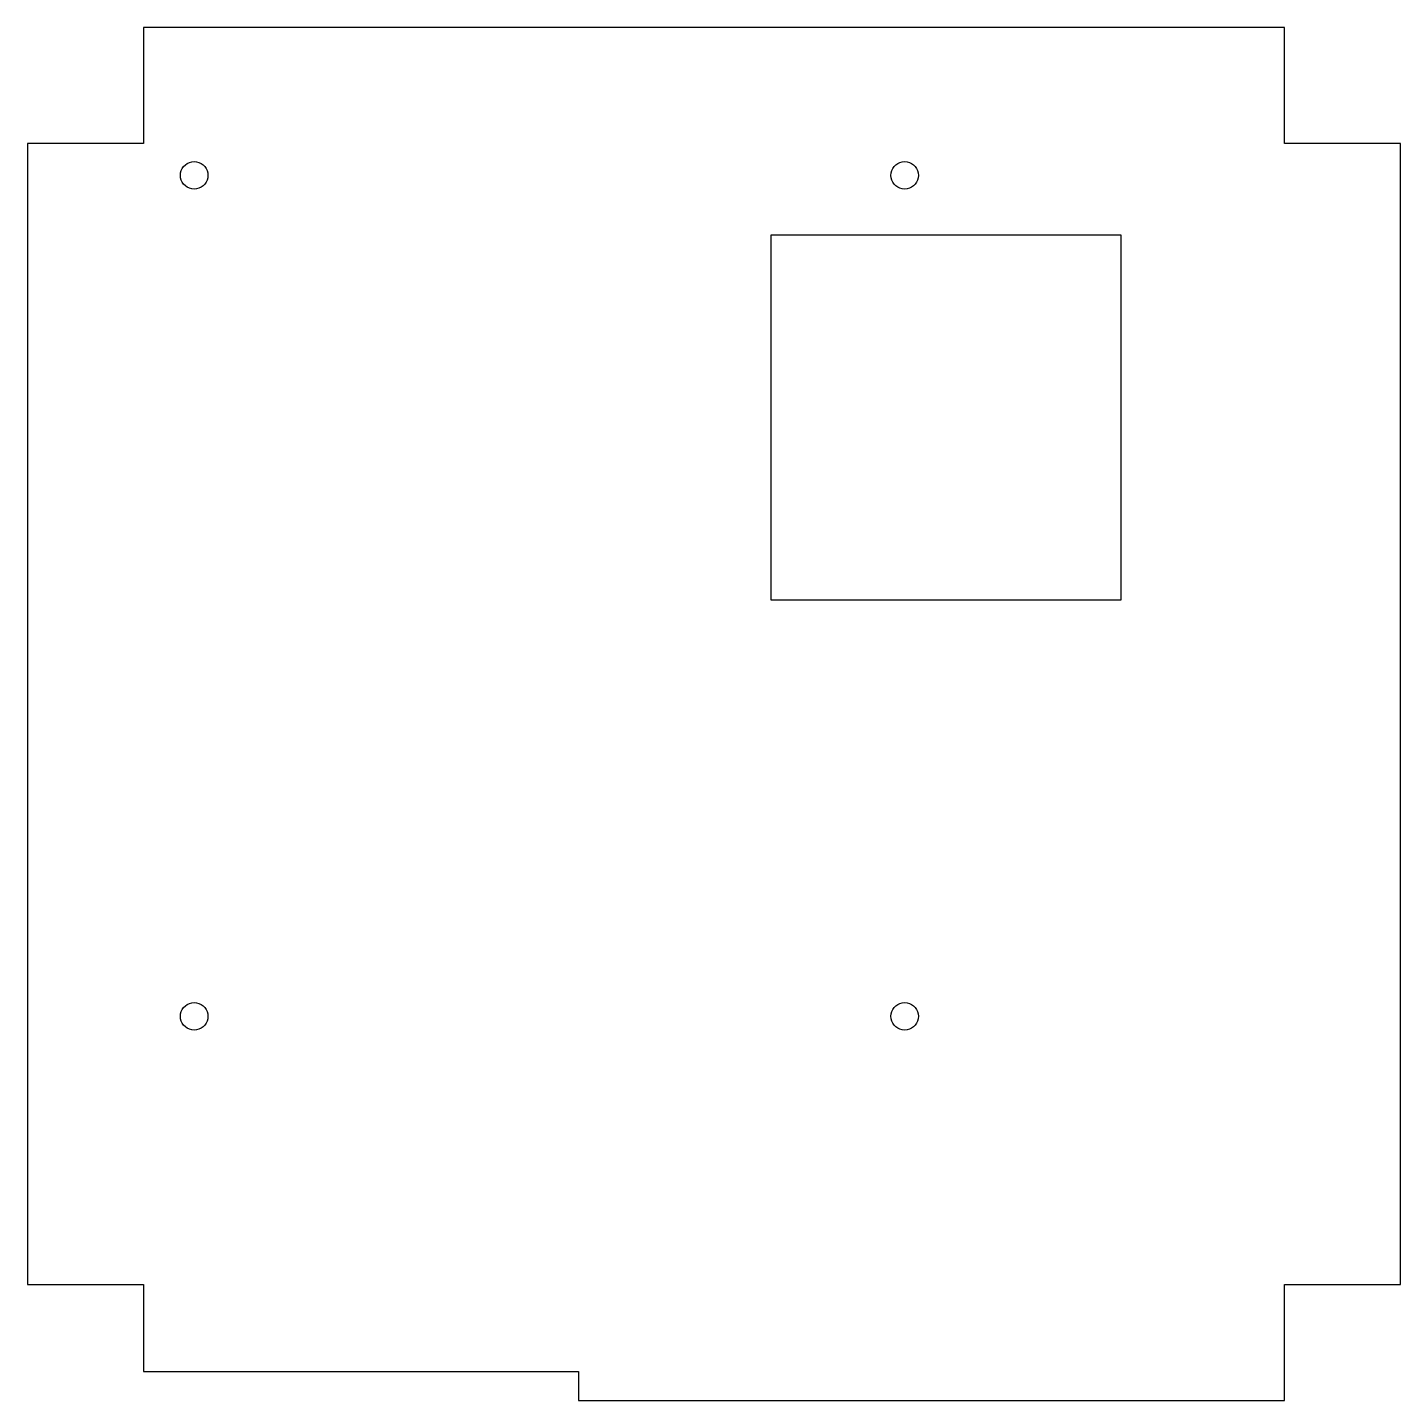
# Model space of a CAD drawing. Header units: metres. Extents: x 0 to 94.7, y 0 to 94.7.
import ezdxf

# ---------------------------------------------------------------- set-up
doc = ezdxf.new("R2010")
doc.units = ezdxf.units.M

msp = doc.modelspace()

# ---------------------------------------------------------------- linework, layer by layer
for p, q in [((86.7, 94.7), (8, 94.7)), ((8, 94.7), (8, 86.7)), ((86.7, 86.7), (86.7, 94.7)), ((8, 86.7), (0, 86.7)), ((0, 86.7), (0, 8)), ((94.7, 86.7), (86.7, 86.7)), ((94.7, 8), (94.7, 86.7)), ((10.8893, 85.2277), (11.025, 85.3227)), ((11.025, 85.3227), (11.1751, 85.3927)), ((11.1751, 85.3927), (11.335, 85.4356)), ((11.335, 85.4356), (11.5, 85.45)), ((11.5, 85.45), (11.665, 85.4356)), ((11.665, 85.4356), (11.8249, 85.3927)), ((11.8249, 85.3927), (11.975, 85.3227)), ((11.975, 85.3227), (12.1106, 85.2277)), ((59.8893, 85.2277), (60.025, 85.3227)), ((60.025, 85.3227), (60.1751, 85.3927)), ((60.1751, 85.3927), (60.335, 85.4356)), ((60.335, 85.4356), (60.5, 85.45)), ((60.5, 85.45), (60.665, 85.4356)), ((60.665, 85.4356), (60.8249, 85.3927)), ((60.8249, 85.3927), (60.975, 85.3227)), ((60.975, 85.3227), (61.1106, 85.2277)), ((10.55, 84.5), (10.5644, 84.665)), ((10.5644, 84.335), (10.55, 84.5)), ((10.5644, 84.665), (10.6073, 84.8249)), ((10.6073, 84.1751), (10.5644, 84.335)), ((10.6073, 84.8249), (10.6773, 84.975)), ((10.6773, 84.975), (10.7722, 85.1106)), ((10.7722, 85.1106), (10.8893, 85.2277)), ((12.1106, 85.2277), (12.2277, 85.1106)), ((12.2277, 85.1106), (12.3227, 84.975)), ((12.3227, 84.975), (12.3927, 84.8249)), ((12.3927, 84.8249), (12.4356, 84.665)), ((12.4356, 84.335), (12.3927, 84.1751)), ((12.4356, 84.665), (12.45, 84.5)), ((12.45, 84.5), (12.4356, 84.335)), ((59.55, 84.5), (59.5644, 84.665)), ((59.5644, 84.335), (59.55, 84.5)), ((59.5644, 84.665), (59.6073, 84.8249)), ((59.6073, 84.1751), (59.5644, 84.335)), ((59.6073, 84.8249), (59.6773, 84.975)), ((59.6773, 84.975), (59.7722, 85.1106)), ((59.7722, 85.1106), (59.8893, 85.2277)), ((61.1106, 85.2277), (61.2277, 85.1106)), ((61.2277, 85.1106), (61.3227, 84.975)), ((61.3227, 84.975), (61.3927, 84.8249)), ((61.3927, 84.8249), (61.4356, 84.665)), ((61.4356, 84.335), (61.3927, 84.1751)), ((61.4356, 84.665), (61.45, 84.5)), ((61.45, 84.5), (61.4356, 84.335)), ((10.6773, 84.025), (10.6073, 84.1751)), ((10.7722, 83.8893), (10.6773, 84.025)), ((10.8893, 83.7722), (10.7722, 83.8893)), ((11.025, 83.6773), (10.8893, 83.7722)), ((11.1751, 83.6073), (11.025, 83.6773)), ((11.335, 83.5644), (11.1751, 83.6073)), ((11.5, 83.55), (11.335, 83.5644)), ((11.665, 83.5644), (11.5, 83.55)), ((11.8249, 83.6073), (11.665, 83.5644)), ((11.975, 83.6773), (11.8249, 83.6073)), ((12.1106, 83.7722), (11.975, 83.6773)), ((12.2277, 83.8893), (12.1106, 83.7722)), ((12.3227, 84.025), (12.2277, 83.8893)), ((12.3927, 84.1751), (12.3227, 84.025)), ((59.6773, 84.025), (59.6073, 84.1751)), ((59.7722, 83.8893), (59.6773, 84.025)), ((59.8893, 83.7722), (59.7722, 83.8893)), ((60.025, 83.6773), (59.8893, 83.7722)), ((60.1751, 83.6073), (60.025, 83.6773)), ((60.335, 83.5644), (60.1751, 83.6073)), ((60.5, 83.55), (60.335, 83.5644)), ((60.665, 83.5644), (60.5, 83.55)), ((60.8249, 83.6073), (60.665, 83.5644)), ((60.975, 83.6773), (60.8249, 83.6073)), ((61.1106, 83.7722), (60.975, 83.6773)), ((61.2277, 83.8893), (61.1106, 83.7722)), ((61.3227, 84.025), (61.2277, 83.8893)), ((61.3927, 84.1751), (61.3227, 84.025)), ((51.3, 55.2), (51.3, 80.4)), ((51.3, 80.4), (75.4, 80.4)), ((75.4, 80.4), (75.4, 55.2)), ((75.4, 55.2), (51.3, 55.2)), ((10.55, 26.5), (10.5644, 26.665)), ((10.5644, 26.665), (10.6073, 26.8249)), ((10.6073, 26.8249), (10.6773, 26.975)), ((10.6773, 26.975), (10.7722, 27.1106)), ((10.7722, 27.1106), (10.8893, 27.2277)), ((10.8893, 27.2277), (11.025, 27.3227)), ((11.025, 27.3227), (11.1751, 27.3927)), ((11.1751, 27.3927), (11.335, 27.4356)), ((11.335, 27.4356), (11.5, 27.45)), ((11.5, 27.45), (11.665, 27.4356)), ((11.665, 27.4356), (11.8249, 27.3927)), ((11.8249, 27.3927), (11.975, 27.3227)), ((11.975, 27.3227), (12.1106, 27.2277)), ((12.1106, 27.2277), (12.2277, 27.1106)), ((12.2277, 27.1106), (12.3227, 26.975)), ((12.3227, 26.975), (12.3927, 26.8249)), ((12.3927, 26.8249), (12.4356, 26.665)), ((12.4356, 26.665), (12.45, 26.5)), ((59.55, 26.5), (59.5644, 26.665)), ((59.5644, 26.665), (59.6073, 26.8249)), ((59.6073, 26.8249), (59.6773, 26.975)), ((59.6773, 26.975), (59.7722, 27.1106)), ((59.7722, 27.1106), (59.8893, 27.2277)), ((59.8893, 27.2277), (60.025, 27.3227)), ((60.025, 27.3227), (60.1751, 27.3927)), ((60.1751, 27.3927), (60.335, 27.4356)), ((60.335, 27.4356), (60.5, 27.45)), ((60.5, 27.45), (60.665, 27.4356)), ((60.665, 27.4356), (60.8249, 27.3927)), ((60.8249, 27.3927), (60.975, 27.3227)), ((60.975, 27.3227), (61.1106, 27.2277)), ((61.1106, 27.2277), (61.2277, 27.1106)), ((61.2277, 27.1106), (61.3227, 26.975)), ((61.3227, 26.975), (61.3927, 26.8249)), ((61.3927, 26.8249), (61.4356, 26.665)), ((61.4356, 26.665), (61.45, 26.5)), ((10.5644, 26.335), (10.55, 26.5)), ((10.6073, 26.1751), (10.5644, 26.335)), ((10.6773, 26.025), (10.6073, 26.1751)), ((10.7722, 25.8893), (10.6773, 26.025)), ((10.8893, 25.7722), (10.7722, 25.8893)), ((11.025, 25.6773), (10.8893, 25.7722)), ((11.1751, 25.6073), (11.025, 25.6773)), ((11.335, 25.5644), (11.1751, 25.6073)), ((11.8249, 25.6073), (11.665, 25.5644)), ((11.975, 25.6773), (11.8249, 25.6073)), ((12.1106, 25.7722), (11.975, 25.6773)), ((12.2277, 25.8893), (12.1106, 25.7722)), ((12.3227, 26.025), (12.2277, 25.8893)), ((12.3927, 26.1751), (12.3227, 26.025)), ((12.4356, 26.335), (12.3927, 26.1751)), ((12.45, 26.5), (12.4356, 26.335)), ((59.5644, 26.335), (59.55, 26.5)), ((59.6073, 26.1751), (59.5644, 26.335)), ((59.6773, 26.025), (59.6073, 26.1751)), ((59.7722, 25.8893), (59.6773, 26.025)), ((59.8893, 25.7722), (59.7722, 25.8893)), ((60.025, 25.6773), (59.8893, 25.7722)), ((60.1751, 25.6073), (60.025, 25.6773)), ((60.335, 25.5644), (60.1751, 25.6073)), ((60.8249, 25.6073), (60.665, 25.5644)), ((60.975, 25.6773), (60.8249, 25.6073)), ((61.1106, 25.7722), (60.975, 25.6773)), ((61.2277, 25.8893), (61.1106, 25.7722)), ((61.3227, 26.025), (61.2277, 25.8893)), ((61.3927, 26.1751), (61.3227, 26.025)), ((61.4356, 26.335), (61.3927, 26.1751)), ((61.45, 26.5), (61.4356, 26.335)), ((11.5, 25.55), (11.335, 25.5644)), ((11.665, 25.5644), (11.5, 25.55)), ((60.5, 25.55), (60.335, 25.5644)), ((60.665, 25.5644), (60.5, 25.55)), ((0, 8), (8, 8)), ((8, 8), (8, 2)), ((86.7, 8), (94.7, 8)), ((86.7, 0), (86.7, 8)), ((8, 2), (38, 2)), ((38, 2), (38, 0)), ((38, 0), (86.7, 0))]:
    msp.add_line(p, q)

doc.saveas('drawing.dxf')
